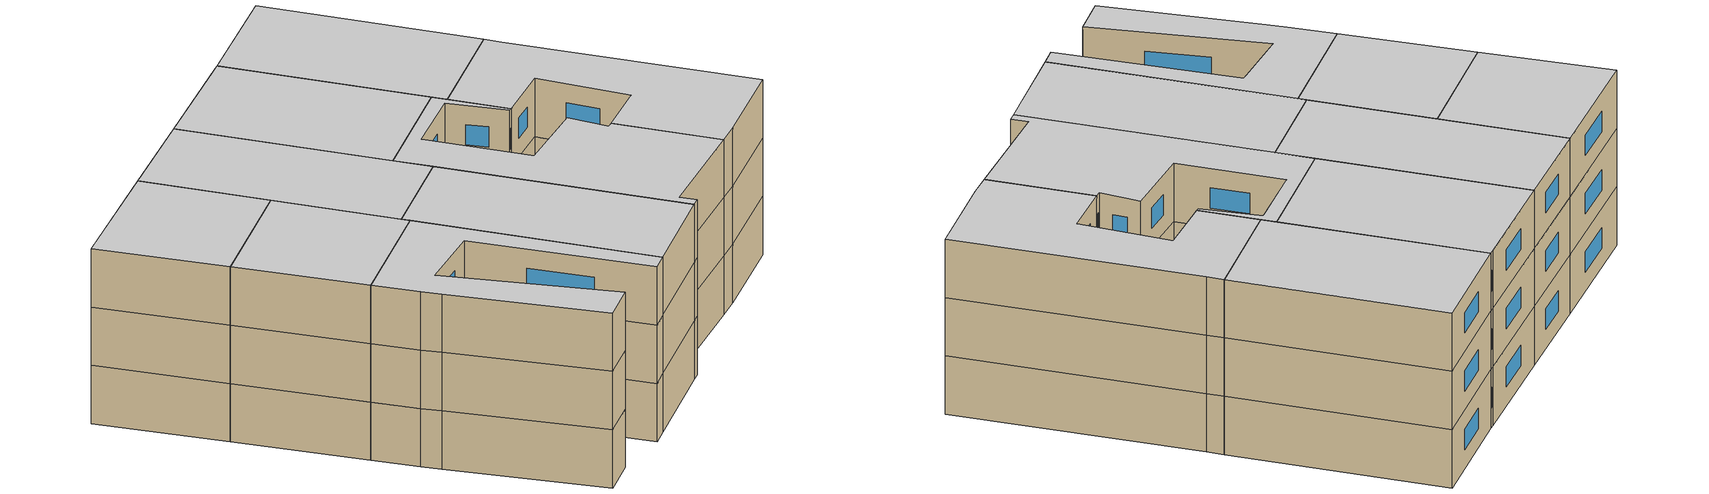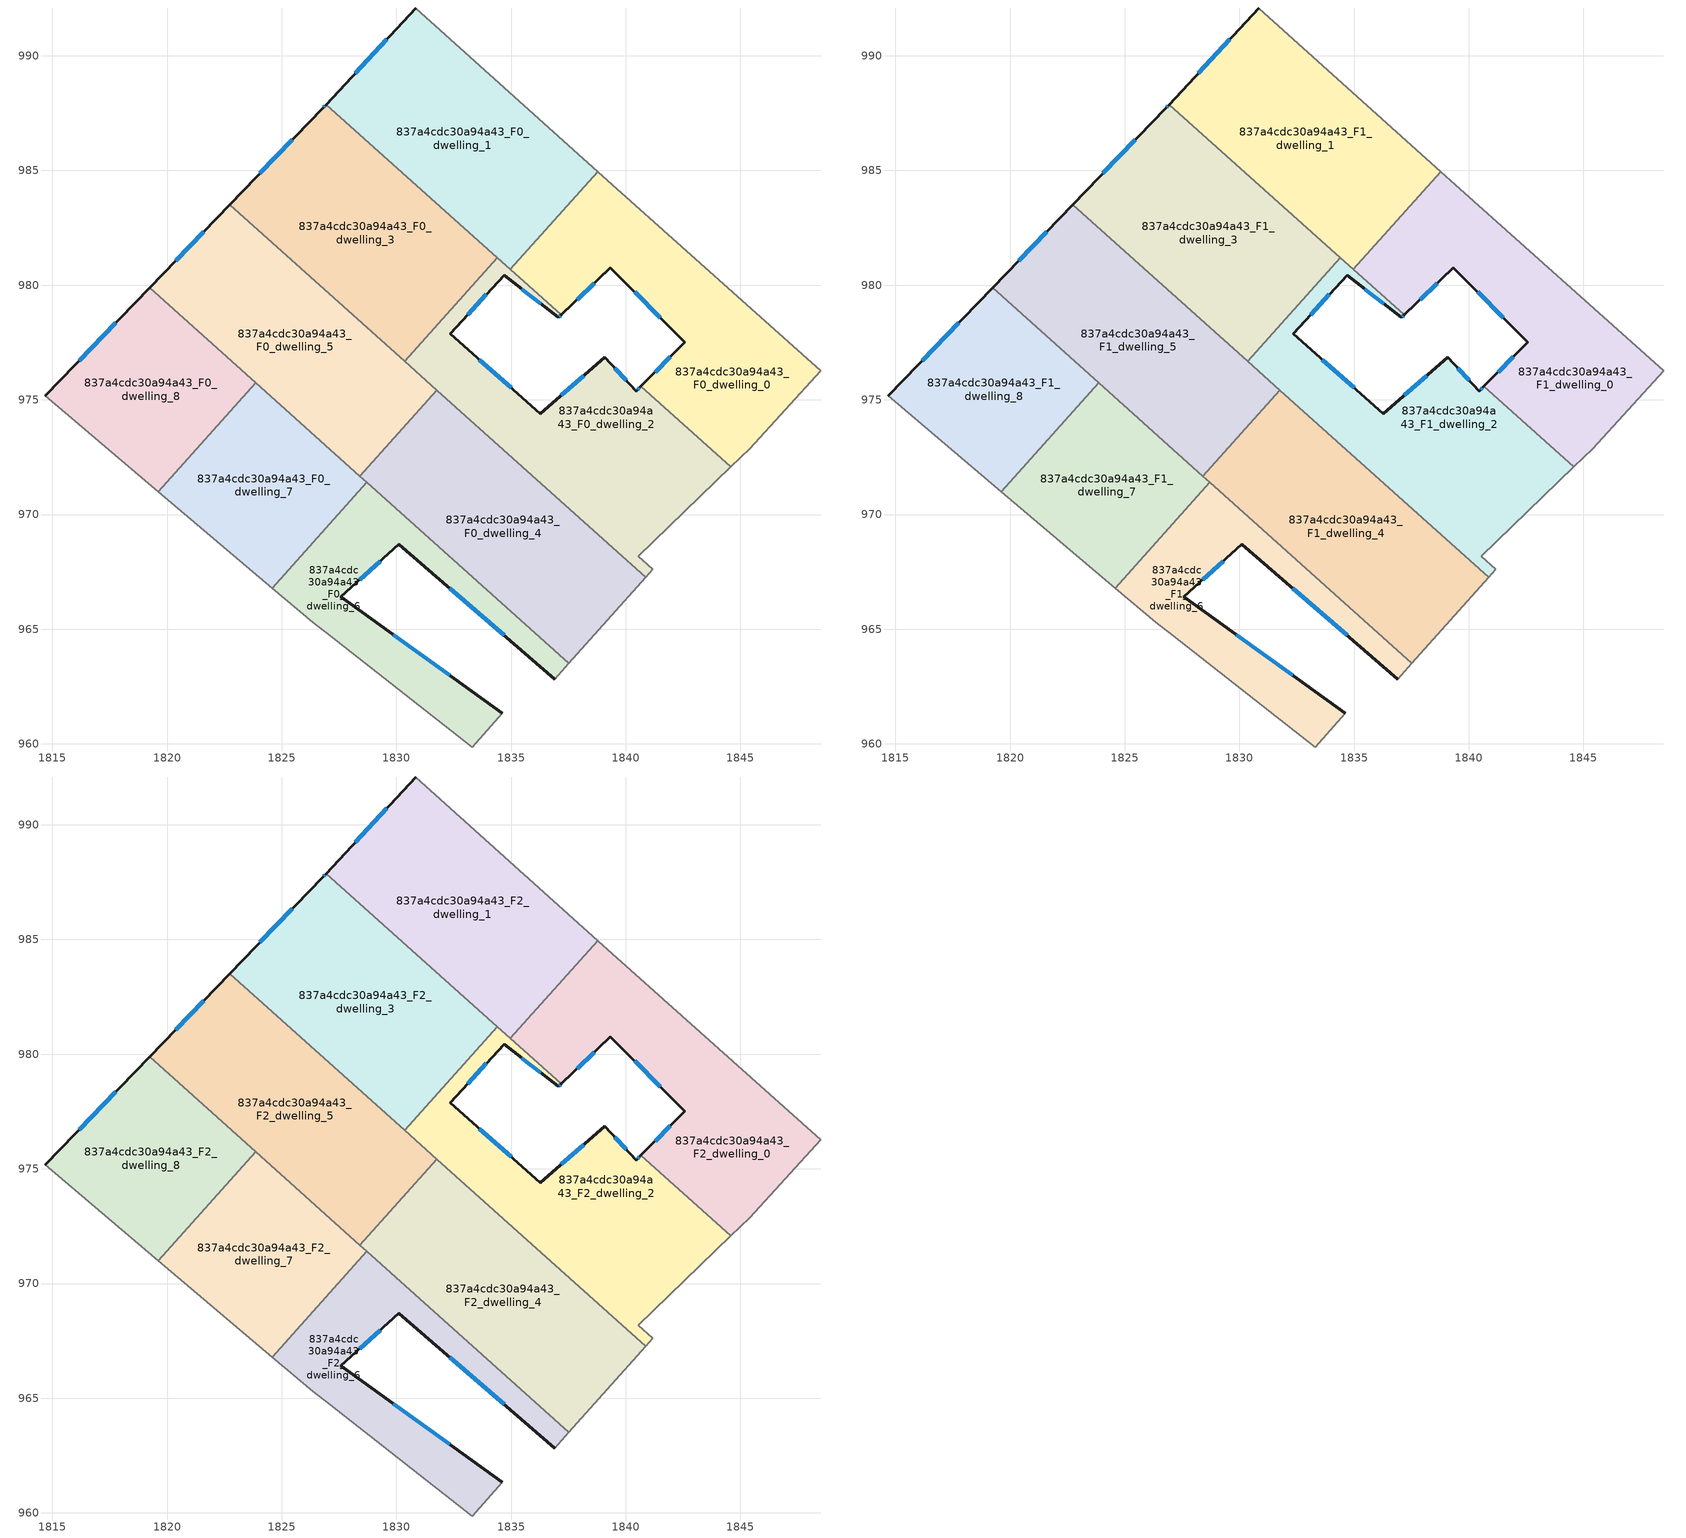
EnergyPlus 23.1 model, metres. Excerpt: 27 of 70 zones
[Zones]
837a4cdc30a94a43_F0_dwelling_0
 floor ground (EU_floor_Construction): 1848.51,976.26 1845.41,972.87 1844.58,972.07 1840.66,975.58 1842.56,977.51 1839.33,980.76 1837.18,978.7 1834.96,980.69 1838.77,984.95 1839.4,984.38 z0
 wall outside (EU_wall_Construction): 1837.18,978.7 1839.33,980.76 1842.56,977.51 1840.66,975.58 z0:3
 wall to 837a4cdc30a94a43_F0_dwelling_2 (EU_wall_Construction): 1840.66,975.58 1844.58,972.07 / 1834.96,980.69 1837.18,978.7 z0:3
 wall to 837a4cdc30a94a43_F0_dwelling_1 (EU_wall_Construction): 1838.77,984.95 1834.96,980.69 z0:3
 wall adiabatic (EU_wall_Construction): 1844.58,972.07 1845.41,972.87 1848.51,976.26 1839.4,984.38 1838.77,984.95 z0:3
 window (EU_Window_Construction): 1841.94,976.89 1841.28,976.21 / 1840.38,979.71 1841.51,978.57 / 1837.88,979.37 1838.63,980.09 z0.98:2.02
837a4cdc30a94a43_F0_dwelling_1
 floor ground (EU_floor_Construction): 1838.77,984.95 1834.96,980.69 1826.94,987.87 1830.84,992.08 z0
 wall outside (EU_wall_Construction): 1830.84,992.08 1826.94,987.87 z0:3
 wall adiabatic (EU_wall_Construction): 1838.77,984.95 1830.84,992.08 z0:3
 wall to 837a4cdc30a94a43_F0_dwelling_3 (EU_wall_Construction): 1826.94,987.87 1834.4,981.19 z0:3
 wall to 837a4cdc30a94a43_F0_dwelling_2 (EU_wall_Construction): 1834.4,981.19 1834.96,980.69 z0:3
 window (EU_Window_Construction): 1829.57,990.71 1828.21,989.24 z0.98:2.02
837a4cdc30a94a43_F0_dwelling_2
 floor ground (EU_floor_Construction): 1840.66,975.58 1844.58,972.07 1840.54,968.17 1841.17,967.61 1840.86,967.27 1830.36,976.67 1834.4,981.19 1837.18,978.7 1837.06,978.59 1834.69,980.42 1832.34,977.87 1836.28,974.38 1839.08,976.86 1840.46,975.38 z0
 wall outside (EU_wall_Construction): 1840.66,975.58 1840.46,975.38 1839.08,976.86 1836.28,974.38 1832.34,977.87 1834.69,980.42 1837.06,978.59 1837.18,978.7 z0:3
 wall to 837a4cdc30a94a43_F0_dwelling_3 (EU_wall_Construction): 1834.4,981.19 1830.36,976.67 z0:3
 wall adiabatic (EU_wall_Construction): 1840.86,967.27 1841.17,967.61 1840.54,968.17 1844.58,972.07 z0:3
 wall to 837a4cdc30a94a43_F0_dwelling_4 (EU_wall_Construction): 1831.76,975.42 1840.86,967.27 z0:3
 wall to 837a4cdc30a94a43_F0_dwelling_5 (EU_wall_Construction): 1830.36,976.67 1831.76,975.42 z0:3
 window (EU_Window_Construction): 1837.1,978.63 1837.14,978.67 / 1835.46,979.83 1836.29,979.19 / 1833.11,978.7 1833.93,979.59 / 1835,975.52 1833.62,976.74 / 1838.17,976.06 1837.19,975.19 / 1840.01,975.86 1839.53,976.38 / 1840.6,975.52 1840.53,975.45 z0.98:2.02
837a4cdc30a94a43_F0_dwelling_3
 floor ground (EU_floor_Construction): 1834.4,981.19 1830.36,976.67 1822.73,983.51 1826.77,987.69 1826.94,987.87 z0
 wall outside (EU_wall_Construction): 1826.94,987.87 1826.77,987.69 1822.73,983.51 z0:3
 wall to 837a4cdc30a94a43_F0_dwelling_5 (EU_wall_Construction): 1822.73,983.51 1830.36,976.67 z0:3
 window (EU_Window_Construction): 1825.46,986.33 1824.04,984.87 / 1826.88,987.81 1826.82,987.75 z0.98:2.02
837a4cdc30a94a43_F0_dwelling_4
 floor ground (EU_floor_Construction): 1840.86,967.27 1837.51,963.53 1828.41,971.68 1831.76,975.42 z0
 wall adiabatic (EU_wall_Construction): 1837.51,963.53 1840.86,967.27 z0:3
 wall to 837a4cdc30a94a43_F0_dwelling_5 (EU_wall_Construction): 1831.76,975.42 1828.41,971.68 z0:3
 wall to 837a4cdc30a94a43_F0_dwelling_6 (EU_wall_Construction): 1828.71,971.4 1837.51,963.53 z0:3
 wall to 837a4cdc30a94a43_F0_dwelling_7 (EU_wall_Construction): 1828.41,971.68 1828.71,971.4 z0:3
837a4cdc30a94a43_F0_dwelling_5
 floor ground (EU_floor_Construction): 1831.76,975.42 1828.41,971.68 1819.24,979.89 1822.73,983.51 z0
 wall outside (EU_wall_Construction): 1822.73,983.51 1819.24,979.89 z0:3
 wall to 837a4cdc30a94a43_F0_dwelling_8 (EU_wall_Construction): 1819.24,979.89 1823.86,975.75 z0:3
 wall to 837a4cdc30a94a43_F0_dwelling_7 (EU_wall_Construction): 1823.86,975.75 1828.41,971.68 z0:3
 window (EU_Window_Construction): 1821.59,982.33 1820.37,981.07 z0.98:2.02
837a4cdc30a94a43_F0_dwelling_6
 floor ground (EU_floor_Construction): 1830.11,968.69 1827.58,966.41 1834.61,961.33 1833.31,959.86 1827.11,964.7 1826.35,965.29 1824.58,966.79 1828.71,971.4 1837.51,963.52 1836.9,962.82 z0
 wall outside (EU_wall_Construction): 1834.61,961.33 1827.58,966.41 1830.11,968.69 1836.9,962.82 z0:3
 wall adiabatic (EU_wall_Construction): 1824.58,966.79 1826.35,965.29 1827.11,964.7 1833.31,959.86 1834.61,961.33 / 1836.9,962.82 1837.51,963.52 z0:3
 wall to 837a4cdc30a94a43_F0_dwelling_7 (EU_wall_Construction): 1828.71,971.4 1824.58,966.79 z0:3
 window (EU_Window_Construction): 1832.32,962.99 1829.87,964.76 / 1832.32,966.78 1834.69,964.73 / 1828.4,967.16 1829.29,967.95 z0.98:2.02
837a4cdc30a94a43_F0_dwelling_7
 floor ground (EU_floor_Construction): 1828.71,971.4 1824.58,966.79 1819.61,971 1823.86,975.75 z0
 wall adiabatic (EU_wall_Construction): 1819.61,971 1824.58,966.79 z0:3
 wall to 837a4cdc30a94a43_F0_dwelling_8 (EU_wall_Construction): 1823.86,975.75 1819.61,971 z0:3
837a4cdc30a94a43_F0_dwelling_8
 floor ground (EU_floor_Construction): 1823.86,975.75 1819.61,971 1814.68,975.17 1819.24,979.89 z0
 wall outside (EU_wall_Construction): 1819.24,979.89 1814.68,975.17 z0:3
 wall adiabatic (EU_wall_Construction): 1814.68,975.17 1819.61,971 z0:3
 window (EU_Window_Construction): 1817.75,978.36 1816.16,976.71 z0.98:2.02
837a4cdc30a94a43_F1_dwelling_0
 floor to 837a4cdc30a94a43_F0_dwelling_0 (EU_floor_Construction): 1848.51,976.26 1845.41,972.87 1844.58,972.07 1840.66,975.58 1842.56,977.51 1839.33,980.76 1837.18,978.7 1834.96,980.69 1838.77,984.95 1839.4,984.38 z3
 wall outside (EU_wall_Construction): 1837.18,978.7 1839.33,980.76 1842.56,977.51 1840.66,975.58 z3:6
 wall to 837a4cdc30a94a43_F1_dwelling_2 (EU_wall_Construction): 1840.66,975.58 1844.58,972.07 / 1834.96,980.69 1837.18,978.7 z3:6
 wall to 837a4cdc30a94a43_F1_dwelling_1 (EU_wall_Construction): 1838.77,984.95 1834.96,980.69 z3:6
 wall adiabatic (EU_wall_Construction): 1844.58,972.07 1845.41,972.87 1848.51,976.26 1839.4,984.38 1838.77,984.95 z3:6
 window (EU_Window_Construction): 1841.94,976.89 1841.28,976.21 / 1840.38,979.71 1841.51,978.57 / 1837.88,979.37 1838.63,980.09 z3.98:5.02
837a4cdc30a94a43_F1_dwelling_1
 floor to 837a4cdc30a94a43_F0_dwelling_1 (EU_floor_Construction): 1838.77,984.95 1834.96,980.69 1826.94,987.87 1830.84,992.08 z3
 wall outside (EU_wall_Construction): 1830.84,992.08 1826.94,987.87 z3:6
 wall adiabatic (EU_wall_Construction): 1838.77,984.95 1830.84,992.08 z3:6
 wall to 837a4cdc30a94a43_F1_dwelling_3 (EU_wall_Construction): 1826.94,987.87 1834.4,981.19 z3:6
 wall to 837a4cdc30a94a43_F1_dwelling_2 (EU_wall_Construction): 1834.4,981.19 1834.96,980.69 z3:6
 window (EU_Window_Construction): 1829.57,990.71 1828.21,989.24 z3.98:5.02
837a4cdc30a94a43_F1_dwelling_2
 floor to 837a4cdc30a94a43_F0_dwelling_2 (EU_floor_Construction): 1840.66,975.58 1844.58,972.07 1840.54,968.17 1841.17,967.61 1840.86,967.27 1830.36,976.67 1834.4,981.19 1837.18,978.7 1837.06,978.59 1834.69,980.42 1832.34,977.87 1836.28,974.38 1839.08,976.86 1840.46,975.38 z3
 wall outside (EU_wall_Construction): 1840.66,975.58 1840.46,975.38 1839.08,976.86 1836.28,974.38 1832.34,977.87 1834.69,980.42 1837.06,978.59 1837.18,978.7 z3:6
 wall to 837a4cdc30a94a43_F1_dwelling_3 (EU_wall_Construction): 1834.4,981.19 1830.36,976.67 z3:6
 wall adiabatic (EU_wall_Construction): 1840.86,967.27 1841.17,967.61 1840.54,968.17 1844.58,972.07 z3:6
 wall to 837a4cdc30a94a43_F1_dwelling_4 (EU_wall_Construction): 1831.76,975.42 1840.86,967.27 z3:6
 wall to 837a4cdc30a94a43_F1_dwelling_5 (EU_wall_Construction): 1830.36,976.67 1831.76,975.42 z3:6
 window (EU_Window_Construction): 1837.1,978.63 1837.14,978.67 / 1835.46,979.83 1836.29,979.19 / 1833.11,978.7 1833.93,979.59 / 1835,975.52 1833.62,976.74 / 1838.17,976.06 1837.19,975.19 / 1840.01,975.86 1839.53,976.38 / 1840.6,975.52 1840.53,975.45 z3.98:5.02
837a4cdc30a94a43_F1_dwelling_3
 floor to 837a4cdc30a94a43_F0_dwelling_3 (EU_floor_Construction): 1834.4,981.19 1830.36,976.67 1822.73,983.51 1826.77,987.69 1826.94,987.87 z3
 wall outside (EU_wall_Construction): 1826.94,987.87 1826.77,987.69 1822.73,983.51 z3:6
 wall to 837a4cdc30a94a43_F1_dwelling_5 (EU_wall_Construction): 1822.73,983.51 1830.36,976.67 z3:6
 window (EU_Window_Construction): 1825.46,986.33 1824.04,984.87 / 1826.88,987.81 1826.82,987.75 z3.98:5.02
837a4cdc30a94a43_F1_dwelling_4
 floor to 837a4cdc30a94a43_F0_dwelling_4 (EU_floor_Construction): 1840.86,967.27 1837.51,963.53 1828.41,971.68 1831.76,975.42 z3
 wall adiabatic (EU_wall_Construction): 1837.51,963.53 1840.86,967.27 z3:6
 wall to 837a4cdc30a94a43_F1_dwelling_5 (EU_wall_Construction): 1831.76,975.42 1828.41,971.68 z3:6
 wall to 837a4cdc30a94a43_F1_dwelling_6 (EU_wall_Construction): 1828.71,971.4 1837.51,963.53 z3:6
 wall to 837a4cdc30a94a43_F1_dwelling_7 (EU_wall_Construction): 1828.41,971.68 1828.71,971.4 z3:6
837a4cdc30a94a43_F1_dwelling_5
 floor to 837a4cdc30a94a43_F0_dwelling_5 (EU_floor_Construction): 1831.76,975.42 1828.41,971.68 1819.24,979.89 1822.73,983.51 z3
 wall outside (EU_wall_Construction): 1822.73,983.51 1819.24,979.89 z3:6
 wall to 837a4cdc30a94a43_F1_dwelling_8 (EU_wall_Construction): 1819.24,979.89 1823.86,975.75 z3:6
 wall to 837a4cdc30a94a43_F1_dwelling_7 (EU_wall_Construction): 1823.86,975.75 1828.41,971.68 z3:6
 window (EU_Window_Construction): 1821.59,982.33 1820.37,981.07 z3.98:5.02
837a4cdc30a94a43_F1_dwelling_6
 floor to 837a4cdc30a94a43_F0_dwelling_6 (EU_floor_Construction): 1830.11,968.69 1827.58,966.41 1834.61,961.33 1833.31,959.86 1827.11,964.7 1826.35,965.29 1824.58,966.79 1828.71,971.4 1837.51,963.52 1836.9,962.82 z3
 wall outside (EU_wall_Construction): 1834.61,961.33 1827.58,966.41 1830.11,968.69 1836.9,962.82 z3:6
 wall adiabatic (EU_wall_Construction): 1824.58,966.79 1826.35,965.29 1827.11,964.7 1833.31,959.86 1834.61,961.33 / 1836.9,962.82 1837.51,963.52 z3:6
 wall to 837a4cdc30a94a43_F1_dwelling_7 (EU_wall_Construction): 1828.71,971.4 1824.58,966.79 z3:6
 window (EU_Window_Construction): 1832.32,962.99 1829.87,964.76 / 1832.32,966.78 1834.69,964.73 / 1828.4,967.16 1829.29,967.95 z3.98:5.02
837a4cdc30a94a43_F1_dwelling_7
 floor to 837a4cdc30a94a43_F0_dwelling_7 (EU_floor_Construction): 1828.71,971.4 1824.58,966.79 1819.61,971 1823.86,975.75 z3
 wall adiabatic (EU_wall_Construction): 1819.61,971 1824.58,966.79 z3:6
 wall to 837a4cdc30a94a43_F1_dwelling_8 (EU_wall_Construction): 1823.86,975.75 1819.61,971 z3:6
837a4cdc30a94a43_F1_dwelling_8
 floor to 837a4cdc30a94a43_F0_dwelling_8 (EU_floor_Construction): 1823.86,975.75 1819.61,971 1814.68,975.17 1819.24,979.89 z3
 wall outside (EU_wall_Construction): 1819.24,979.89 1814.68,975.17 z3:6
 wall adiabatic (EU_wall_Construction): 1814.68,975.17 1819.61,971 z3:6
 window (EU_Window_Construction): 1817.75,978.36 1816.16,976.71 z3.98:5.02
837a4cdc30a94a43_F2_dwelling_0
 floor to 837a4cdc30a94a43_F1_dwelling_0 (EU_floor_Construction): 1848.51,976.26 1845.41,972.87 1844.58,972.07 1840.66,975.58 1842.56,977.51 1839.33,980.76 1837.18,978.7 1834.96,980.69 1838.77,984.95 1839.4,984.38 z6
 wall outside (EU_wall_Construction): 1837.18,978.7 1839.33,980.76 1842.56,977.51 1840.66,975.58 z6:9
 wall to 837a4cdc30a94a43_F2_dwelling_2 (EU_wall_Construction): 1840.66,975.58 1844.58,972.07 / 1834.96,980.69 1837.18,978.7 z6:9
 wall to 837a4cdc30a94a43_F2_dwelling_1 (EU_wall_Construction): 1838.77,984.95 1834.96,980.69 z6:9
 wall adiabatic (EU_wall_Construction): 1844.58,972.07 1845.41,972.87 1848.51,976.26 1839.4,984.38 1838.77,984.95 z6:9
 window (EU_Window_Construction): 1841.94,976.89 1841.28,976.21 / 1840.38,979.71 1841.51,978.57 / 1837.88,979.37 1838.63,980.09 z6.98:8.02
 ceiling to 837a4cdc30a94a43_F3_dwelling_0 (EU_floor_Construction): 1845.41,972.87 1848.51,976.26 1839.4,984.38 1838.77,984.95 1834.96,980.69 1837.18,978.7 1839.33,980.76 1842.56,977.51 1840.66,975.58 1844.58,972.07 z9
837a4cdc30a94a43_F2_dwelling_1
 floor to 837a4cdc30a94a43_F1_dwelling_1 (EU_floor_Construction): 1838.77,984.95 1834.96,980.69 1826.94,987.87 1830.84,992.08 z6
 wall outside (EU_wall_Construction): 1830.84,992.08 1826.94,987.87 z6:9
 wall adiabatic (EU_wall_Construction): 1838.77,984.95 1830.84,992.08 z6:9
 wall to 837a4cdc30a94a43_F2_dwelling_3 (EU_wall_Construction): 1826.94,987.87 1834.4,981.19 z6:9
 wall to 837a4cdc30a94a43_F2_dwelling_2 (EU_wall_Construction): 1834.4,981.19 1834.96,980.69 z6:9
 window (EU_Window_Construction): 1829.57,990.71 1828.21,989.24 z6.98:8.02
 ceiling to 837a4cdc30a94a43_F3_dwelling_1 (EU_floor_Construction): 1834.96,980.69 1838.77,984.95 1830.84,992.08 1826.94,987.87 z9
837a4cdc30a94a43_F2_dwelling_2
 floor to 837a4cdc30a94a43_F1_dwelling_2 (EU_floor_Construction): 1840.66,975.58 1844.58,972.07 1840.54,968.17 1841.17,967.61 1840.86,967.27 1830.36,976.67 1834.4,981.19 1837.18,978.7 1837.06,978.59 1834.69,980.42 1832.34,977.87 1836.28,974.38 1839.08,976.86 1840.46,975.38 z6
 wall outside (EU_wall_Construction): 1840.66,975.58 1840.46,975.38 1839.08,976.86 1836.28,974.38 1832.34,977.87 1834.69,980.42 1837.06,978.59 1837.18,978.7 z6:9
 wall to 837a4cdc30a94a43_F2_dwelling_3 (EU_wall_Construction): 1834.4,981.19 1830.36,976.67 z6:9
 wall adiabatic (EU_wall_Construction): 1840.86,967.27 1841.17,967.61 1840.54,968.17 1844.58,972.07 z6:9
 wall to 837a4cdc30a94a43_F2_dwelling_4 (EU_wall_Construction): 1831.76,975.42 1840.86,967.27 z6:9
 wall to 837a4cdc30a94a43_F2_dwelling_5 (EU_wall_Construction): 1830.36,976.67 1831.76,975.42 z6:9
 window (EU_Window_Construction): 1837.1,978.63 1837.14,978.67 / 1835.46,979.83 1836.29,979.19 / 1833.11,978.7 1833.93,979.59 / 1835,975.52 1833.62,976.74 / 1838.17,976.06 1837.19,975.19 / 1840.01,975.86 1839.53,976.38 / 1840.6,975.52 1840.53,975.45 z6.98:8.02
 ceiling to 837a4cdc30a94a43_F3_dwelling_2 (EU_floor_Construction): 1841.17,967.61 1840.54,968.17 1844.58,972.07 1840.66,975.58 1840.46,975.38 1839.08,976.86 1836.28,974.38 1832.34,977.87 1834.69,980.42 1837.06,978.59 1837.18,978.7 1834.4,981.19 1830.36,976.67 1840.86,967.27 z9
837a4cdc30a94a43_F2_dwelling_3
 floor to 837a4cdc30a94a43_F1_dwelling_3 (EU_floor_Construction): 1834.4,981.19 1830.36,976.67 1822.73,983.51 1826.77,987.69 1826.94,987.87 z6
 wall outside (EU_wall_Construction): 1826.94,987.87 1826.77,987.69 1822.73,983.51 z6:9
 wall to 837a4cdc30a94a43_F2_dwelling_5 (EU_wall_Construction): 1822.73,983.51 1830.36,976.67 z6:9
 window (EU_Window_Construction): 1825.46,986.33 1824.04,984.87 / 1826.88,987.81 1826.82,987.75 z6.98:8.02
 ceiling to 837a4cdc30a94a43_F3_dwelling_3 (EU_floor_Construction): 1830.36,976.67 1834.4,981.19 1826.94,987.87 1826.77,987.69 1822.73,983.51 z9
837a4cdc30a94a43_F2_dwelling_4
 floor to 837a4cdc30a94a43_F1_dwelling_4 (EU_floor_Construction): 1840.86,967.27 1837.51,963.53 1828.41,971.68 1831.76,975.42 z6
 wall adiabatic (EU_wall_Construction): 1837.51,963.53 1840.86,967.27 z6:9
 wall to 837a4cdc30a94a43_F2_dwelling_5 (EU_wall_Construction): 1831.76,975.42 1828.41,971.68 z6:9
 wall to 837a4cdc30a94a43_F2_dwelling_6 (EU_wall_Construction): 1828.71,971.4 1837.51,963.53 z6:9
 wall to 837a4cdc30a94a43_F2_dwelling_7 (EU_wall_Construction): 1828.41,971.68 1828.71,971.4 z6:9
 ceiling to 837a4cdc30a94a43_F3_dwelling_4 (EU_floor_Construction): 1837.51,963.53 1840.86,967.27 1831.76,975.42 1828.41,971.68 z9
837a4cdc30a94a43_F2_dwelling_5
 floor to 837a4cdc30a94a43_F1_dwelling_5 (EU_floor_Construction): 1831.76,975.42 1828.41,971.68 1819.24,979.89 1822.73,983.51 z6
 wall outside (EU_wall_Construction): 1822.73,983.51 1819.24,979.89 z6:9
 wall to 837a4cdc30a94a43_F2_dwelling_8 (EU_wall_Construction): 1819.24,979.89 1823.86,975.75 z6:9
 wall to 837a4cdc30a94a43_F2_dwelling_7 (EU_wall_Construction): 1823.86,975.75 1828.41,971.68 z6:9
 window (EU_Window_Construction): 1821.59,982.33 1820.37,981.07 z6.98:8.02
 ceiling to 837a4cdc30a94a43_F3_dwelling_5 (EU_floor_Construction): 1828.41,971.68 1831.76,975.42 1822.73,983.51 1819.24,979.89 z9
837a4cdc30a94a43_F2_dwelling_6
 floor to 837a4cdc30a94a43_F1_dwelling_6 (EU_floor_Construction): 1830.11,968.69 1827.58,966.41 1834.61,961.33 1833.31,959.86 1827.11,964.7 1826.35,965.29 1824.58,966.79 1828.71,971.4 1837.51,963.52 1836.9,962.82 z6
 wall outside (EU_wall_Construction): 1834.61,961.33 1827.58,966.41 1830.11,968.69 1836.9,962.82 z6:9
 wall adiabatic (EU_wall_Construction): 1824.58,966.79 1826.35,965.29 1827.11,964.7 1833.31,959.86 1834.61,961.33 / 1836.9,962.82 1837.51,963.52 z6:9
 wall to 837a4cdc30a94a43_F2_dwelling_7 (EU_wall_Construction): 1828.71,971.4 1824.58,966.79 z6:9
 window (EU_Window_Construction): 1832.32,962.99 1829.87,964.76 / 1832.32,966.78 1834.69,964.73 / 1828.4,967.16 1829.29,967.95 z6.98:8.02
 ceiling to 837a4cdc30a94a43_F3_dwelling_6 (EU_floor_Construction): 1836.9,962.82 1837.51,963.52 1828.71,971.4 1824.58,966.79 1826.35,965.29 1827.11,964.7 1833.31,959.86 1834.61,961.33 1827.58,966.41 1830.11,968.69 z9
837a4cdc30a94a43_F2_dwelling_7
 floor to 837a4cdc30a94a43_F1_dwelling_7 (EU_floor_Construction): 1828.71,971.4 1824.58,966.79 1819.61,971 1823.86,975.75 z6
 wall adiabatic (EU_wall_Construction): 1819.61,971 1824.58,966.79 z6:9
 wall to 837a4cdc30a94a43_F2_dwelling_8 (EU_wall_Construction): 1823.86,975.75 1819.61,971 z6:9
 ceiling to 837a4cdc30a94a43_F3_dwelling_7 (EU_floor_Construction): 1824.58,966.79 1828.71,971.4 1823.86,975.75 1819.61,971 z9
837a4cdc30a94a43_F2_dwelling_8
 floor to 837a4cdc30a94a43_F1_dwelling_8 (EU_floor_Construction): 1823.86,975.75 1819.61,971 1814.68,975.17 1819.24,979.89 z6
 wall outside (EU_wall_Construction): 1819.24,979.89 1814.68,975.17 z6:9
 wall adiabatic (EU_wall_Construction): 1814.68,975.17 1819.61,971 z6:9
 window (EU_Window_Construction): 1817.75,978.36 1816.16,976.71 z6.98:8.02
 ceiling to 837a4cdc30a94a43_F3_dwelling_8 (EU_floor_Construction): 1819.61,971 1823.86,975.75 1819.24,979.89 1814.68,975.17 z9
[Building]
EU S2 Campaign: North Axis=0; Terrain=City; Solar Distribution=FullExterior
[Site:Location]
Bologna: Latitude=44.5; Longitude=11.25; Time Zone=1; Elevation=37
[SizingPeriod:WeatherFileDays]
AnnualSizingPeriod: Begin Month=1; Begin Day of Month=1; End Month=12; End Day of Month=31; Day of Week for Start Day=Monday; Use Weather File Daylight Saving Period=No; Use Weather File Rain and Snow Indicators=No
[MATERIAL]
EU_InternalMass_Material: Roughness=MediumRough; Thickness=0.1; Conductivity=1; Density=1800; Specific Heat=900; Thermal Absorptance=0.9; Solar Absorptance=0.7; Visible Absorptance=0.7
[MATERIAL:NOMASS] Roughness=MediumRough; Thermal Absorptance=0.9; Solar Absorptance=0.7; Visible Absorptance=0.7
Name | Thermal Resistance
EU_wall_NoMass | 0.905828
EU_floor_NoMass | 0.67114
[WINDOWMATERIAL:SIMPLEGLAZINGSYSTEM]
EU_Window_SimpleGlazing: UFactor=4.52486; Solar Heat Gain Coefficient=0.85; Visible Transmittance=0.85
[CONSTRUCTION]
EU_wall_Construction: EU_wall_NoMass
EU_floor_Construction: EU_floor_NoMass
EU_Window_Construction: EU_Window_SimpleGlazing
EU_InternalMass_Construction: EU_InternalMass_Material
[ZONE] Type=1; Multiplier=1; Ceiling Height=autocalculate; Floor Area=autocalculate; Part of Total Floor Area=Yes
Name | Volume
837a4cdc30a94a43_F0_dwelling_0; 837a4cdc30a94a43_F1_dwelling_0; 837a4cdc30a94a43_F2_dwelling_0 | 184.157
837a4cdc30a94a43_F0_dwelling_1; 837a4cdc30a94a43_F1_dwelling_1; 837a4cdc30a94a43_F2_dwelling_1 | 184.149
837a4cdc30a94a43_F0_dwelling_2; 837a4cdc30a94a43_F1_dwelling_2; 837a4cdc30a94a43_F2_dwelling_2 | 184.137
837a4cdc30a94a43_F0_dwelling_3; 837a4cdc30a94a43_F1_dwelling_3; 837a4cdc30a94a43_F2_dwelling_3 | 184.152
837a4cdc30a94a43_F0_dwelling_4; 837a4cdc30a94a43_F1_dwelling_4; 837a4cdc30a94a43_F2_dwelling_4 | 184.116
837a4cdc30a94a43_F0_dwelling_5; 837a4cdc30a94a43_F1_dwelling_5; 837a4cdc30a94a43_F2_dwelling_5 | 184.105
837a4cdc30a94a43_F0_dwelling_6; 837a4cdc30a94a43_F1_dwelling_6; 837a4cdc30a94a43_F2_dwelling_6 | 122.716
837a4cdc30a94a43_F0_dwelling_7; 837a4cdc30a94a43_F1_dwelling_7; 837a4cdc30a94a43_F2_dwelling_7 | 122.768
837a4cdc30a94a43_F0_dwelling_8; 837a4cdc30a94a43_F1_dwelling_8; 837a4cdc30a94a43_F2_dwelling_8 | 122.778
[INTERNALMASS] Construction=EU_InternalMass_Construction
Name | Zone or ZoneList | Surface Area
837a4cdc30a94a43_F0_dwelling_0_EU_InternalMass | 837a4cdc30a94a43_F0_dwelling_0 | 61.3857
837a4cdc30a94a43_F0_dwelling_1_EU_InternalMass | 837a4cdc30a94a43_F0_dwelling_1 | 61.3834
837a4cdc30a94a43_F0_dwelling_2_EU_InternalMass | 837a4cdc30a94a43_F0_dwelling_2 | 61.3787
837a4cdc30a94a43_F0_dwelling_3_EU_InternalMass | 837a4cdc30a94a43_F0_dwelling_3 | 61.384
837a4cdc30a94a43_F0_dwelling_4_EU_InternalMass | 837a4cdc30a94a43_F0_dwelling_4 | 61.3722
837a4cdc30a94a43_F0_dwelling_5_EU_InternalMass | 837a4cdc30a94a43_F0_dwelling_5 | 61.3682
837a4cdc30a94a43_F0_dwelling_6_EU_InternalMass | 837a4cdc30a94a43_F0_dwelling_6 | 40.9263
837a4cdc30a94a43_F0_dwelling_7_EU_InternalMass | 837a4cdc30a94a43_F0_dwelling_7 | 40.9225
837a4cdc30a94a43_F0_dwelling_8_EU_InternalMass | 837a4cdc30a94a43_F0_dwelling_8 | 40.9262
837a4cdc30a94a43_F1_dwelling_0_EU_InternalMass | 837a4cdc30a94a43_F1_dwelling_0 | 61.3857
837a4cdc30a94a43_F1_dwelling_1_EU_InternalMass | 837a4cdc30a94a43_F1_dwelling_1 | 61.3834
837a4cdc30a94a43_F1_dwelling_2_EU_InternalMass | 837a4cdc30a94a43_F1_dwelling_2 | 61.3787
837a4cdc30a94a43_F1_dwelling_3_EU_InternalMass | 837a4cdc30a94a43_F1_dwelling_3 | 61.384
837a4cdc30a94a43_F1_dwelling_4_EU_InternalMass | 837a4cdc30a94a43_F1_dwelling_4 | 61.3722
837a4cdc30a94a43_F1_dwelling_5_EU_InternalMass | 837a4cdc30a94a43_F1_dwelling_5 | 61.3682
837a4cdc30a94a43_F1_dwelling_6_EU_InternalMass | 837a4cdc30a94a43_F1_dwelling_6 | 40.9263
837a4cdc30a94a43_F1_dwelling_7_EU_InternalMass | 837a4cdc30a94a43_F1_dwelling_7 | 40.9225
837a4cdc30a94a43_F1_dwelling_8_EU_InternalMass | 837a4cdc30a94a43_F1_dwelling_8 | 40.9262
837a4cdc30a94a43_F2_dwelling_0_EU_InternalMass | 837a4cdc30a94a43_F2_dwelling_0 | 61.3857
837a4cdc30a94a43_F2_dwelling_1_EU_InternalMass | 837a4cdc30a94a43_F2_dwelling_1 | 61.3834
837a4cdc30a94a43_F2_dwelling_2_EU_InternalMass | 837a4cdc30a94a43_F2_dwelling_2 | 61.3787
837a4cdc30a94a43_F2_dwelling_3_EU_InternalMass | 837a4cdc30a94a43_F2_dwelling_3 | 61.384
837a4cdc30a94a43_F2_dwelling_4_EU_InternalMass | 837a4cdc30a94a43_F2_dwelling_4 | 61.3722
837a4cdc30a94a43_F2_dwelling_5_EU_InternalMass | 837a4cdc30a94a43_F2_dwelling_5 | 61.3682
837a4cdc30a94a43_F2_dwelling_6_EU_InternalMass | 837a4cdc30a94a43_F2_dwelling_6 | 40.9263
837a4cdc30a94a43_F2_dwelling_7_EU_InternalMass | 837a4cdc30a94a43_F2_dwelling_7 | 40.9225
837a4cdc30a94a43_F2_dwelling_8_EU_InternalMass | 837a4cdc30a94a43_F2_dwelling_8 | 40.9262
[OTHEREQUIPMENT] Fuel Type=Electricity; Design Level Calculation Method=Watts/Area; Power per Zone Floor Area=1; Fraction Latent=0; Fraction Radiant=0; Fraction Lost=0; Carbon Dioxide Generation Rate=0; EndUse Subcategory=EU_Step8_InternalGains
Name | Zone or ZoneList or Space or SpaceList | Schedule
EU_Step8_InternalGain_837a4cdc30a94a43_F0_dwelling_0_f000 | 837a4cdc30a94a43_F0_dwelling_0 | EU_Step8_GainSchedule_837a4cdc30a94a43_F0_dwelling_0_f000
EU_Step8_InternalGain_837a4cdc30a94a43_F0_dwelling_1_f000 | 837a4cdc30a94a43_F0_dwelling_1 | EU_Step8_GainSchedule_837a4cdc30a94a43_F0_dwelling_1_f000
EU_Step8_InternalGain_837a4cdc30a94a43_F0_dwelling_2_f000 | 837a4cdc30a94a43_F0_dwelling_2 | EU_Step8_GainSchedule_837a4cdc30a94a43_F0_dwelling_2_f000
EU_Step8_InternalGain_837a4cdc30a94a43_F0_dwelling_3_f000 | 837a4cdc30a94a43_F0_dwelling_3 | EU_Step8_GainSchedule_837a4cdc30a94a43_F0_dwelling_3_f000
EU_Step8_InternalGain_837a4cdc30a94a43_F0_dwelling_4_f000 | 837a4cdc30a94a43_F0_dwelling_4 | EU_Step8_GainSchedule_837a4cdc30a94a43_F0_dwelling_4_f000
EU_Step8_InternalGain_837a4cdc30a94a43_F0_dwelling_5_f000 | 837a4cdc30a94a43_F0_dwelling_5 | EU_Step8_GainSchedule_837a4cdc30a94a43_F0_dwelling_5_f000
EU_Step8_InternalGain_837a4cdc30a94a43_F0_dwelling_6_f000 | 837a4cdc30a94a43_F0_dwelling_6 | EU_Step8_GainSchedule_837a4cdc30a94a43_F0_dwelling_6_f000
EU_Step8_InternalGain_837a4cdc30a94a43_F0_dwelling_7_f000 | 837a4cdc30a94a43_F0_dwelling_7 | EU_Step8_GainSchedule_837a4cdc30a94a43_F0_dwelling_7_f000
EU_Step8_InternalGain_837a4cdc30a94a43_F0_dwelling_8_f000 | 837a4cdc30a94a43_F0_dwelling_8 | EU_Step8_GainSchedule_837a4cdc30a94a43_F0_dwelling_8_f000
EU_Step8_InternalGain_837a4cdc30a94a43_F1_dwelling_0_f000 | 837a4cdc30a94a43_F1_dwelling_0 | EU_Step8_GainSchedule_837a4cdc30a94a43_F1_dwelling_0_f000
EU_Step8_InternalGain_837a4cdc30a94a43_F1_dwelling_1_f000 | 837a4cdc30a94a43_F1_dwelling_1 | EU_Step8_GainSchedule_837a4cdc30a94a43_F1_dwelling_1_f000
EU_Step8_InternalGain_837a4cdc30a94a43_F1_dwelling_2_f000 | 837a4cdc30a94a43_F1_dwelling_2 | EU_Step8_GainSchedule_837a4cdc30a94a43_F1_dwelling_2_f000
EU_Step8_InternalGain_837a4cdc30a94a43_F1_dwelling_3_f000 | 837a4cdc30a94a43_F1_dwelling_3 | EU_Step8_GainSchedule_837a4cdc30a94a43_F1_dwelling_3_f000
EU_Step8_InternalGain_837a4cdc30a94a43_F1_dwelling_4_f000 | 837a4cdc30a94a43_F1_dwelling_4 | EU_Step8_GainSchedule_837a4cdc30a94a43_F1_dwelling_4_f000
EU_Step8_InternalGain_837a4cdc30a94a43_F1_dwelling_5_f000 | 837a4cdc30a94a43_F1_dwelling_5 | EU_Step8_GainSchedule_837a4cdc30a94a43_F1_dwelling_5_f000
EU_Step8_InternalGain_837a4cdc30a94a43_F1_dwelling_6_f000 | 837a4cdc30a94a43_F1_dwelling_6 | EU_Step8_GainSchedule_837a4cdc30a94a43_F1_dwelling_6_f000
EU_Step8_InternalGain_837a4cdc30a94a43_F1_dwelling_7_f000 | 837a4cdc30a94a43_F1_dwelling_7 | EU_Step8_GainSchedule_837a4cdc30a94a43_F1_dwelling_7_f000
EU_Step8_InternalGain_837a4cdc30a94a43_F1_dwelling_8_f000 | 837a4cdc30a94a43_F1_dwelling_8 | EU_Step8_GainSchedule_837a4cdc30a94a43_F1_dwelling_8_f000
EU_Step8_InternalGain_837a4cdc30a94a43_F2_dwelling_0_f000 | 837a4cdc30a94a43_F2_dwelling_0 | EU_Step8_GainSchedule_837a4cdc30a94a43_F2_dwelling_0_f000
EU_Step8_InternalGain_837a4cdc30a94a43_F2_dwelling_1_f000 | 837a4cdc30a94a43_F2_dwelling_1 | EU_Step8_GainSchedule_837a4cdc30a94a43_F2_dwelling_1_f000
EU_Step8_InternalGain_837a4cdc30a94a43_F2_dwelling_2_f000 | 837a4cdc30a94a43_F2_dwelling_2 | EU_Step8_GainSchedule_837a4cdc30a94a43_F2_dwelling_2_f000
EU_Step8_InternalGain_837a4cdc30a94a43_F2_dwelling_3_f000 | 837a4cdc30a94a43_F2_dwelling_3 | EU_Step8_GainSchedule_837a4cdc30a94a43_F2_dwelling_3_f000
EU_Step8_InternalGain_837a4cdc30a94a43_F2_dwelling_4_f000 | 837a4cdc30a94a43_F2_dwelling_4 | EU_Step8_GainSchedule_837a4cdc30a94a43_F2_dwelling_4_f000
EU_Step8_InternalGain_837a4cdc30a94a43_F2_dwelling_5_f000 | 837a4cdc30a94a43_F2_dwelling_5 | EU_Step8_GainSchedule_837a4cdc30a94a43_F2_dwelling_5_f000
EU_Step8_InternalGain_837a4cdc30a94a43_F2_dwelling_6_f000 | 837a4cdc30a94a43_F2_dwelling_6 | EU_Step8_GainSchedule_837a4cdc30a94a43_F2_dwelling_6_f000
EU_Step8_InternalGain_837a4cdc30a94a43_F2_dwelling_7_f000 | 837a4cdc30a94a43_F2_dwelling_7 | EU_Step8_GainSchedule_837a4cdc30a94a43_F2_dwelling_7_f000
EU_Step8_InternalGain_837a4cdc30a94a43_F2_dwelling_8_f000 | 837a4cdc30a94a43_F2_dwelling_8 | EU_Step8_GainSchedule_837a4cdc30a94a43_F2_dwelling_8_f000
[ZONEVENTILATION:DESIGNFLOWRATE] Schedule=EU_AlwaysOn; Design Flow Rate Calculation Method=AirChanges/Hour; Air Changes per Hour=0.73129; Ventilation Type=Natural; Fan Pressure Rise=0; Fan Total Efficiency=1; Constant Term Coefficient=1; Temperature Term Coefficient=0; Velocity Term Coefficient=0; Velocity Squared Term Coefficient=0; Minimum Indoor Temperature=-100; Maximum Indoor Temperature=100; Delta Temperature=-100; Minimum Outdoor Temperature=-100; Maximum Outdoor Temperature=100; Maximum Wind Speed=40
Name | Zone or ZoneList or Space or SpaceList
EU_ConstantAir_837a4cdc30a94a43_F0_dwelling_0 | 837a4cdc30a94a43_F0_dwelling_0
EU_ConstantAir_837a4cdc30a94a43_F0_dwelling_1 | 837a4cdc30a94a43_F0_dwelling_1
EU_ConstantAir_837a4cdc30a94a43_F0_dwelling_2 | 837a4cdc30a94a43_F0_dwelling_2
EU_ConstantAir_837a4cdc30a94a43_F0_dwelling_3 | 837a4cdc30a94a43_F0_dwelling_3
EU_ConstantAir_837a4cdc30a94a43_F0_dwelling_4 | 837a4cdc30a94a43_F0_dwelling_4
EU_ConstantAir_837a4cdc30a94a43_F0_dwelling_5 | 837a4cdc30a94a43_F0_dwelling_5
EU_ConstantAir_837a4cdc30a94a43_F0_dwelling_6 | 837a4cdc30a94a43_F0_dwelling_6
EU_ConstantAir_837a4cdc30a94a43_F0_dwelling_7 | 837a4cdc30a94a43_F0_dwelling_7
EU_ConstantAir_837a4cdc30a94a43_F0_dwelling_8 | 837a4cdc30a94a43_F0_dwelling_8
EU_ConstantAir_837a4cdc30a94a43_F1_dwelling_0 | 837a4cdc30a94a43_F1_dwelling_0
EU_ConstantAir_837a4cdc30a94a43_F1_dwelling_1 | 837a4cdc30a94a43_F1_dwelling_1
EU_ConstantAir_837a4cdc30a94a43_F1_dwelling_2 | 837a4cdc30a94a43_F1_dwelling_2
EU_ConstantAir_837a4cdc30a94a43_F1_dwelling_3 | 837a4cdc30a94a43_F1_dwelling_3
EU_ConstantAir_837a4cdc30a94a43_F1_dwelling_4 | 837a4cdc30a94a43_F1_dwelling_4
EU_ConstantAir_837a4cdc30a94a43_F1_dwelling_5 | 837a4cdc30a94a43_F1_dwelling_5
EU_ConstantAir_837a4cdc30a94a43_F1_dwelling_6 | 837a4cdc30a94a43_F1_dwelling_6
EU_ConstantAir_837a4cdc30a94a43_F1_dwelling_7 | 837a4cdc30a94a43_F1_dwelling_7
EU_ConstantAir_837a4cdc30a94a43_F1_dwelling_8 | 837a4cdc30a94a43_F1_dwelling_8
EU_ConstantAir_837a4cdc30a94a43_F2_dwelling_0 | 837a4cdc30a94a43_F2_dwelling_0
EU_ConstantAir_837a4cdc30a94a43_F2_dwelling_1 | 837a4cdc30a94a43_F2_dwelling_1
EU_ConstantAir_837a4cdc30a94a43_F2_dwelling_2 | 837a4cdc30a94a43_F2_dwelling_2
EU_ConstantAir_837a4cdc30a94a43_F2_dwelling_3 | 837a4cdc30a94a43_F2_dwelling_3
EU_ConstantAir_837a4cdc30a94a43_F2_dwelling_4 | 837a4cdc30a94a43_F2_dwelling_4
EU_ConstantAir_837a4cdc30a94a43_F2_dwelling_5 | 837a4cdc30a94a43_F2_dwelling_5
EU_ConstantAir_837a4cdc30a94a43_F2_dwelling_6 | 837a4cdc30a94a43_F2_dwelling_6
EU_ConstantAir_837a4cdc30a94a43_F2_dwelling_7 | 837a4cdc30a94a43_F2_dwelling_7
EU_ConstantAir_837a4cdc30a94a43_F2_dwelling_8 | 837a4cdc30a94a43_F2_dwelling_8
[HVACTEMPLATE:THERMOSTAT] Constant Heating Setpoint=20; Constant Cooling Setpoint=50
EU_HeatOnly_837a4cdc30a94a43_F0_dwelling_0; EU_HeatOnly_837a4cdc30a94a43_F0_dwelling_1; EU_HeatOnly_837a4cdc30a94a43_F0_dwelling_2; EU_HeatOnly_837a4cdc30a94a43_F0_dwelling_3; EU_HeatOnly_837a4cdc30a94a43_F0_dwelling_4; EU_HeatOnly_837a4cdc30a94a43_F0_dwelling_5; EU_HeatOnly_837a4cdc30a94a43_F0_dwelling_6; EU_HeatOnly_837a4cdc30a94a43_F0_dwelling_7; EU_HeatOnly_837a4cdc30a94a43_F0_dwelling_8; EU_HeatOnly_837a4cdc30a94a43_F1_dwelling_0; EU_HeatOnly_837a4cdc30a94a43_F1_dwelling_1; EU_HeatOnly_837a4cdc30a94a43_F1_dwelling_2; EU_HeatOnly_837a4cdc30a94a43_F1_dwelling_3; EU_HeatOnly_837a4cdc30a94a43_F1_dwelling_4; EU_HeatOnly_837a4cdc30a94a43_F1_dwelling_5; EU_HeatOnly_837a4cdc30a94a43_F1_dwelling_6; EU_HeatOnly_837a4cdc30a94a43_F1_dwelling_7; EU_HeatOnly_837a4cdc30a94a43_F1_dwelling_8; EU_HeatOnly_837a4cdc30a94a43_F2_dwelling_0; EU_HeatOnly_837a4cdc30a94a43_F2_dwelling_1; EU_HeatOnly_837a4cdc30a94a43_F2_dwelling_2; EU_HeatOnly_837a4cdc30a94a43_F2_dwelling_3; EU_HeatOnly_837a4cdc30a94a43_F2_dwelling_4; EU_HeatOnly_837a4cdc30a94a43_F2_dwelling_5; EU_HeatOnly_837a4cdc30a94a43_F2_dwelling_6; EU_HeatOnly_837a4cdc30a94a43_F2_dwelling_7; EU_HeatOnly_837a4cdc30a94a43_F2_dwelling_8; EU_HeatOnly_837a4cdc30a94a43_F3_dwelling_0; EU_HeatOnly_837a4cdc30a94a43_F3_dwelling_1; EU_HeatOnly_837a4cdc30a94a43_F3_dwelling_2; EU_HeatOnly_837a4cdc30a94a43_F3_dwelling_3; EU_HeatOnly_837a4cdc30a94a43_F3_dwelling_4; EU_HeatOnly_837a4cdc30a94a43_F3_dwelling_5; EU_HeatOnly_837a4cdc30a94a43_F3_dwelling_6; EU_HeatOnly_837a4cdc30a94a43_F3_dwelling_7; EU_HeatOnly_837a4cdc30a94a43_F3_dwelling_8; EU_HeatOnly_837a4cdc30a94a43_F4_dwelling_0; EU_HeatOnly_837a4cdc30a94a43_F4_dwelling_1; EU_HeatOnly_837a4cdc30a94a43_F4_dwelling_2; EU_HeatOnly_837a4cdc30a94a43_F4_dwelling_3; EU_HeatOnly_837a4cdc30a94a43_F4_dwelling_4; EU_HeatOnly_837a4cdc30a94a43_F4_dwelling_5; EU_HeatOnly_837a4cdc30a94a43_F4_dwelling_6; EU_HeatOnly_837a4cdc30a94a43_F4_dwelling_7; EU_HeatOnly_837a4cdc30a94a43_F4_dwelling_8; EU_HeatOnly_837a4cdc30a94a43_F5_dwelling_0; EU_HeatOnly_837a4cdc30a94a43_F5_dwelling_1; EU_HeatOnly_837a4cdc30a94a43_F5_dwelling_2; EU_HeatOnly_837a4cdc30a94a43_F5_dwelling_3
[HVACTEMPLATE:ZONE:IDEALLOADSAIRSYSTEM] System Availability Schedule=EU_AlwaysOn; Maximum Heating Supply Air Temperature=50; Minimum Cooling Supply Air Temperature=13; Maximum Heating Supply Air Humidity Ratio=0.0156; Minimum Cooling Supply Air Humidity Ratio=0.0077; Heating Limit=NoLimit; Cooling Limit=NoLimit; Heating Availability Schedule=EU_AlwaysOn; Cooling Availability Schedule=EU_CoolingOff; Dehumidification Control Type=ConstantSensibleHeatRatio; Cooling Sensible Heat Ratio=0.7; Dehumidification Setpoint=60; Humidification Control Type=None; Humidification Setpoint=30; Outdoor Air Method=None; Outdoor Air Flow Rate per Person=0.00944; Outdoor Air Flow Rate per Zone Floor Area=0; Outdoor Air Flow Rate per Zone=0; Demand Controlled Ventilation Type=None; Outdoor Air Economizer Type=NoEconomizer; Heat Recovery Type=None; Sensible Heat Recovery Effectiveness=0.7; Latent Heat Recovery Effectiveness=0.65
Name | Template Thermostat
837a4cdc30a94a43_F0_dwelling_0 | EU_HeatOnly_837a4cdc30a94a43_F0_dwelling_0
837a4cdc30a94a43_F0_dwelling_1 | EU_HeatOnly_837a4cdc30a94a43_F0_dwelling_1
837a4cdc30a94a43_F0_dwelling_2 | EU_HeatOnly_837a4cdc30a94a43_F0_dwelling_2
837a4cdc30a94a43_F0_dwelling_3 | EU_HeatOnly_837a4cdc30a94a43_F0_dwelling_3
837a4cdc30a94a43_F0_dwelling_4 | EU_HeatOnly_837a4cdc30a94a43_F0_dwelling_4
837a4cdc30a94a43_F0_dwelling_5 | EU_HeatOnly_837a4cdc30a94a43_F0_dwelling_5
837a4cdc30a94a43_F0_dwelling_6 | EU_HeatOnly_837a4cdc30a94a43_F0_dwelling_6
837a4cdc30a94a43_F0_dwelling_7 | EU_HeatOnly_837a4cdc30a94a43_F0_dwelling_7
837a4cdc30a94a43_F0_dwelling_8 | EU_HeatOnly_837a4cdc30a94a43_F0_dwelling_8
837a4cdc30a94a43_F1_dwelling_0 | EU_HeatOnly_837a4cdc30a94a43_F1_dwelling_0
837a4cdc30a94a43_F1_dwelling_1 | EU_HeatOnly_837a4cdc30a94a43_F1_dwelling_1
837a4cdc30a94a43_F1_dwelling_2 | EU_HeatOnly_837a4cdc30a94a43_F1_dwelling_2
837a4cdc30a94a43_F1_dwelling_3 | EU_HeatOnly_837a4cdc30a94a43_F1_dwelling_3
837a4cdc30a94a43_F1_dwelling_4 | EU_HeatOnly_837a4cdc30a94a43_F1_dwelling_4
837a4cdc30a94a43_F1_dwelling_5 | EU_HeatOnly_837a4cdc30a94a43_F1_dwelling_5
837a4cdc30a94a43_F1_dwelling_6 | EU_HeatOnly_837a4cdc30a94a43_F1_dwelling_6
837a4cdc30a94a43_F1_dwelling_7 | EU_HeatOnly_837a4cdc30a94a43_F1_dwelling_7
837a4cdc30a94a43_F1_dwelling_8 | EU_HeatOnly_837a4cdc30a94a43_F1_dwelling_8
837a4cdc30a94a43_F2_dwelling_0 | EU_HeatOnly_837a4cdc30a94a43_F2_dwelling_0
837a4cdc30a94a43_F2_dwelling_1 | EU_HeatOnly_837a4cdc30a94a43_F2_dwelling_1
837a4cdc30a94a43_F2_dwelling_2 | EU_HeatOnly_837a4cdc30a94a43_F2_dwelling_2
837a4cdc30a94a43_F2_dwelling_3 | EU_HeatOnly_837a4cdc30a94a43_F2_dwelling_3
837a4cdc30a94a43_F2_dwelling_4 | EU_HeatOnly_837a4cdc30a94a43_F2_dwelling_4
837a4cdc30a94a43_F2_dwelling_5 | EU_HeatOnly_837a4cdc30a94a43_F2_dwelling_5
837a4cdc30a94a43_F2_dwelling_6 | EU_HeatOnly_837a4cdc30a94a43_F2_dwelling_6
837a4cdc30a94a43_F2_dwelling_7 | EU_HeatOnly_837a4cdc30a94a43_F2_dwelling_7
837a4cdc30a94a43_F2_dwelling_8 | EU_HeatOnly_837a4cdc30a94a43_F2_dwelling_8
[SIZING:ZONE] Zone Cooling Design Supply Air Temperature Input Method=SupplyAirTemperature; Zone Cooling Design Supply Air Temperature=13; Zone Heating Design Supply Air Temperature Input Method=SupplyAirTemperature; Zone Heating Design Supply Air Temperature=50; Zone Cooling Design Supply Air Humidity Ratio=0.008; Zone Heating Design Supply Air Humidity Ratio=0.008; Cooling Design Air Flow Method=DesignDay; Cooling Design Air Flow Rate=0; Cooling Minimum Air Flow per Zone Floor Area=0.000762; Cooling Minimum Air Flow=0; Cooling Minimum Air Flow Fraction=0.2; Heating Design Air Flow Method=DesignDay; Heating Design Air Flow Rate=0; Heating Maximum Air Flow per Zone Floor Area=0.002032; Heating Maximum Air Flow=0.141576; Heating Maximum Air Flow Fraction=0.3; Account for Dedicated Outdoor Air System=No; Dedicated Outdoor Air System Control Strategy=NeutralSupplyAir; Dedicated Outdoor Air Low Setpoint Temperature for Design=autosize; Dedicated Outdoor Air High Setpoint Temperature for Design=autosize; Zone Load Sizing Method=Sensible Load Only No Latent Load; Zone Latent Cooling Design Supply Air Humidity Ratio Input Method=HumidityRatioDifference; Zone Cooling Design Supply Air Humidity Ratio Difference=0.005; Zone Latent Heating Design Supply Air Humidity Ratio Input Method=HumidityRatioDifference; Zone Humidification Design Supply Air Humidity Ratio Difference=0.005
837a4cdc30a94a43_F0_dwelling_0; 837a4cdc30a94a43_F0_dwelling_1; 837a4cdc30a94a43_F0_dwelling_2; 837a4cdc30a94a43_F0_dwelling_3; 837a4cdc30a94a43_F0_dwelling_4; 837a4cdc30a94a43_F0_dwelling_5; 837a4cdc30a94a43_F0_dwelling_6; 837a4cdc30a94a43_F0_dwelling_7; 837a4cdc30a94a43_F0_dwelling_8; 837a4cdc30a94a43_F1_dwelling_0; 837a4cdc30a94a43_F1_dwelling_1; 837a4cdc30a94a43_F1_dwelling_2; 837a4cdc30a94a43_F1_dwelling_3; 837a4cdc30a94a43_F1_dwelling_4; 837a4cdc30a94a43_F1_dwelling_5; 837a4cdc30a94a43_F1_dwelling_6; 837a4cdc30a94a43_F1_dwelling_7; 837a4cdc30a94a43_F1_dwelling_8; 837a4cdc30a94a43_F2_dwelling_0; 837a4cdc30a94a43_F2_dwelling_1; 837a4cdc30a94a43_F2_dwelling_2; 837a4cdc30a94a43_F2_dwelling_3; 837a4cdc30a94a43_F2_dwelling_4; 837a4cdc30a94a43_F2_dwelling_5; 837a4cdc30a94a43_F2_dwelling_6; 837a4cdc30a94a43_F2_dwelling_7; 837a4cdc30a94a43_F2_dwelling_8
[SCHEDULE:CONSTANT]
Name | Hourly Value
EU_AlwaysOn | 1
EU_CoolingOff | 0
[SCHEDULE:FILE] Column Number=1; Rows to Skip at Top=0; Number of Hours of Data=8760; Column Separator=Comma; Interpolate to Timestep=No; Minutes per Item=60; Adjust Schedule for Daylight Savings=Yes
Name | File
EU_Step8_GainSchedule_837a4cdc30a94a43_F0_dwelling_0_f000 | ../../schedules/837a4cdc30a94a43/837a4cdc30a94a43_F0_dwelling_0_f000_gain.csv
EU_Step8_GainSchedule_837a4cdc30a94a43_F0_dwelling_1_f000 | ../../schedules/837a4cdc30a94a43/837a4cdc30a94a43_F0_dwelling_1_f000_gain.csv
EU_Step8_GainSchedule_837a4cdc30a94a43_F0_dwelling_2_f000 | ../../schedules/837a4cdc30a94a43/837a4cdc30a94a43_F0_dwelling_2_f000_gain.csv
EU_Step8_GainSchedule_837a4cdc30a94a43_F0_dwelling_3_f000 | ../../schedules/837a4cdc30a94a43/837a4cdc30a94a43_F0_dwelling_3_f000_gain.csv
EU_Step8_GainSchedule_837a4cdc30a94a43_F0_dwelling_4_f000 | ../../schedules/837a4cdc30a94a43/837a4cdc30a94a43_F0_dwelling_4_f000_gain.csv
EU_Step8_GainSchedule_837a4cdc30a94a43_F0_dwelling_5_f000 | ../../schedules/837a4cdc30a94a43/837a4cdc30a94a43_F0_dwelling_5_f000_gain.csv
EU_Step8_GainSchedule_837a4cdc30a94a43_F0_dwelling_6_f000 | ../../schedules/837a4cdc30a94a43/837a4cdc30a94a43_F0_dwelling_6_f000_gain.csv
EU_Step8_GainSchedule_837a4cdc30a94a43_F0_dwelling_7_f000 | ../../schedules/837a4cdc30a94a43/837a4cdc30a94a43_F0_dwelling_7_f000_gain.csv
EU_Step8_GainSchedule_837a4cdc30a94a43_F0_dwelling_8_f000 | ../../schedules/837a4cdc30a94a43/837a4cdc30a94a43_F0_dwelling_8_f000_gain.csv
EU_Step8_GainSchedule_837a4cdc30a94a43_F1_dwelling_0_f000 | ../../schedules/837a4cdc30a94a43/837a4cdc30a94a43_F1_dwelling_0_f000_gain.csv
EU_Step8_GainSchedule_837a4cdc30a94a43_F1_dwelling_1_f000 | ../../schedules/837a4cdc30a94a43/837a4cdc30a94a43_F1_dwelling_1_f000_gain.csv
EU_Step8_GainSchedule_837a4cdc30a94a43_F1_dwelling_2_f000 | ../../schedules/837a4cdc30a94a43/837a4cdc30a94a43_F1_dwelling_2_f000_gain.csv
EU_Step8_GainSchedule_837a4cdc30a94a43_F1_dwelling_3_f000 | ../../schedules/837a4cdc30a94a43/837a4cdc30a94a43_F1_dwelling_3_f000_gain.csv
EU_Step8_GainSchedule_837a4cdc30a94a43_F1_dwelling_4_f000 | ../../schedules/837a4cdc30a94a43/837a4cdc30a94a43_F1_dwelling_4_f000_gain.csv
EU_Step8_GainSchedule_837a4cdc30a94a43_F1_dwelling_5_f000 | ../../schedules/837a4cdc30a94a43/837a4cdc30a94a43_F1_dwelling_5_f000_gain.csv
EU_Step8_GainSchedule_837a4cdc30a94a43_F1_dwelling_6_f000 | ../../schedules/837a4cdc30a94a43/837a4cdc30a94a43_F1_dwelling_6_f000_gain.csv
EU_Step8_GainSchedule_837a4cdc30a94a43_F1_dwelling_7_f000 | ../../schedules/837a4cdc30a94a43/837a4cdc30a94a43_F1_dwelling_7_f000_gain.csv
EU_Step8_GainSchedule_837a4cdc30a94a43_F1_dwelling_8_f000 | ../../schedules/837a4cdc30a94a43/837a4cdc30a94a43_F1_dwelling_8_f000_gain.csv
EU_Step8_GainSchedule_837a4cdc30a94a43_F2_dwelling_0_f000 | ../../schedules/837a4cdc30a94a43/837a4cdc30a94a43_F2_dwelling_0_f000_gain.csv
EU_Step8_GainSchedule_837a4cdc30a94a43_F2_dwelling_1_f000 | ../../schedules/837a4cdc30a94a43/837a4cdc30a94a43_F2_dwelling_1_f000_gain.csv
EU_Step8_GainSchedule_837a4cdc30a94a43_F2_dwelling_2_f000 | ../../schedules/837a4cdc30a94a43/837a4cdc30a94a43_F2_dwelling_2_f000_gain.csv
EU_Step8_GainSchedule_837a4cdc30a94a43_F2_dwelling_3_f000 | ../../schedules/837a4cdc30a94a43/837a4cdc30a94a43_F2_dwelling_3_f000_gain.csv
EU_Step8_GainSchedule_837a4cdc30a94a43_F2_dwelling_4_f000 | ../../schedules/837a4cdc30a94a43/837a4cdc30a94a43_F2_dwelling_4_f000_gain.csv
EU_Step8_GainSchedule_837a4cdc30a94a43_F2_dwelling_5_f000 | ../../schedules/837a4cdc30a94a43/837a4cdc30a94a43_F2_dwelling_5_f000_gain.csv
EU_Step8_GainSchedule_837a4cdc30a94a43_F2_dwelling_6_f000 | ../../schedules/837a4cdc30a94a43/837a4cdc30a94a43_F2_dwelling_6_f000_gain.csv
EU_Step8_GainSchedule_837a4cdc30a94a43_F2_dwelling_7_f000 | ../../schedules/837a4cdc30a94a43/837a4cdc30a94a43_F2_dwelling_7_f000_gain.csv
EU_Step8_GainSchedule_837a4cdc30a94a43_F2_dwelling_8_f000 | ../../schedules/837a4cdc30a94a43/837a4cdc30a94a43_F2_dwelling_8_f000_gain.csv
